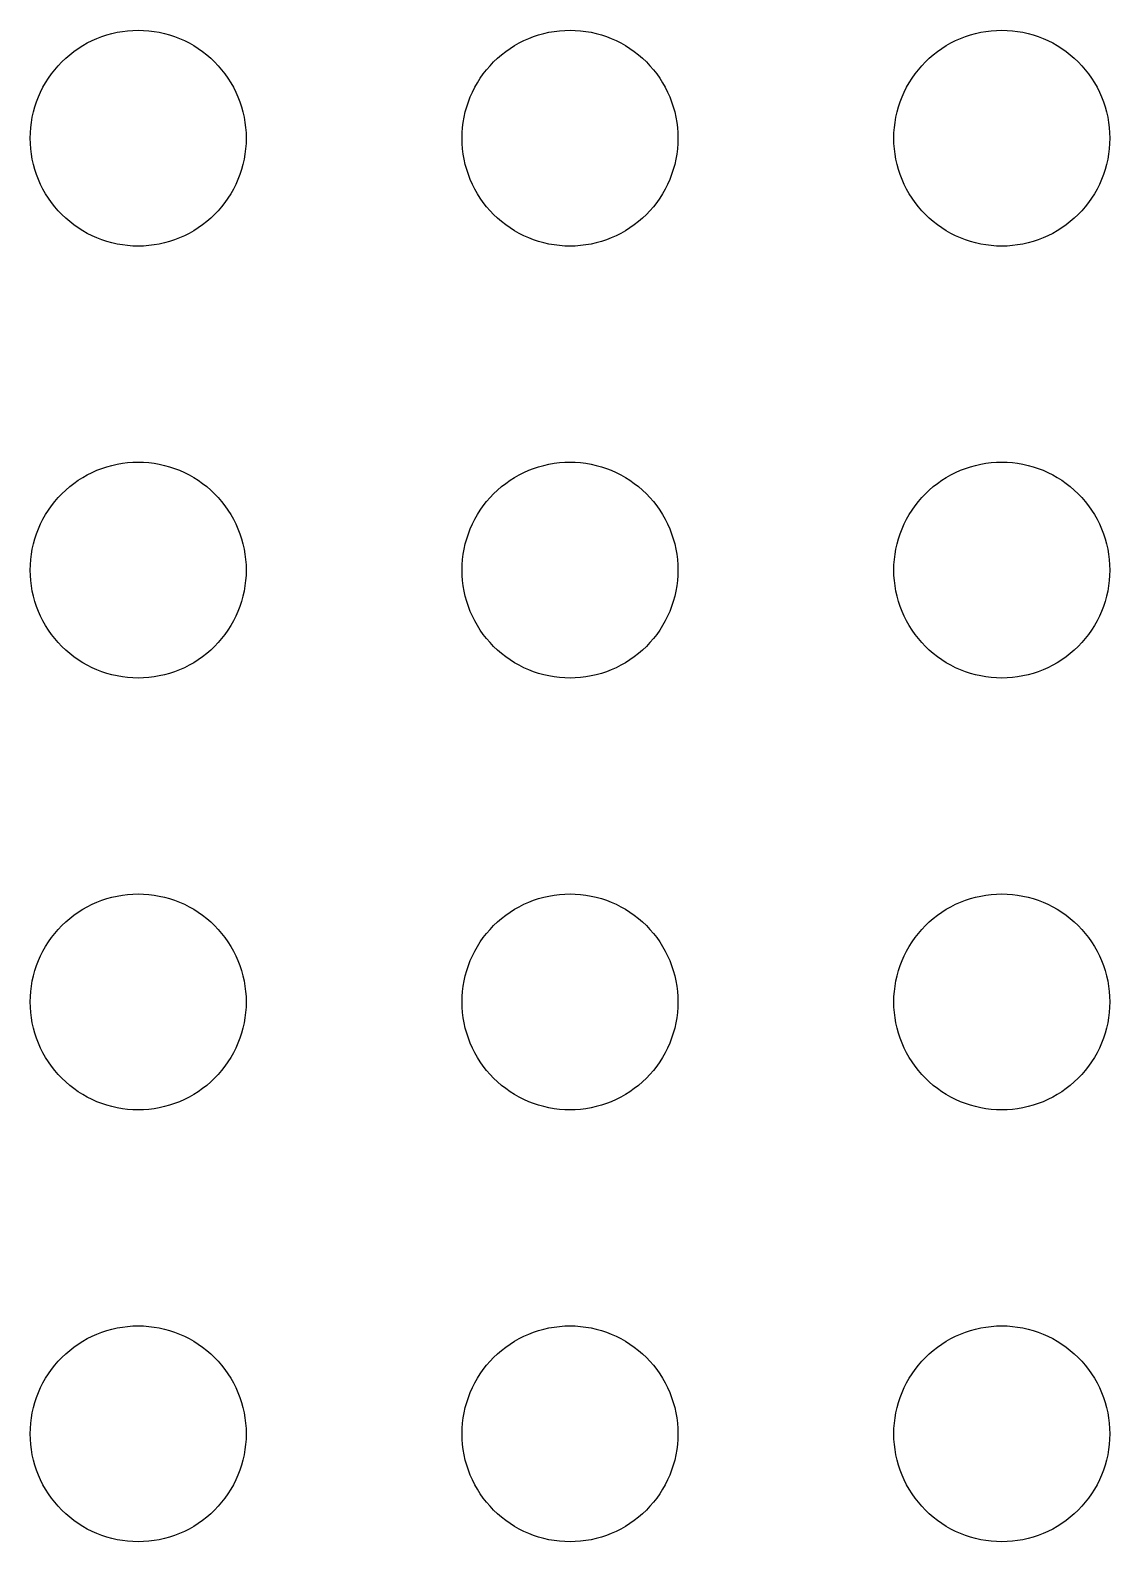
# Model space of a CAD drawing. Header units: millimetres. Extents: x 3 to 101, y 3 to 109.
# Drawn here: x 28 to 38, y 40 to 54 of the extents above; entities that cross this region are included whole.
import ezdxf

# ---------------------------------------------------------------- set-up
doc = ezdxf.new("R2010")
doc.units = ezdxf.units.MM
doc.layers.add('ENGRAVE', color=5, linetype='Continuous')

msp = doc.modelspace()

# ---------------------------------------------------------------- linework, layer by layer
at = {"layer": 'ENGRAVE'}
for points in [[(30, 53), (29.9988, 52.9509), (29.9952, 52.902), (29.9892, 52.8533), (29.9808, 52.8049), (29.97, 52.757), (29.9569, 52.7097), (29.9415, 52.6631), (29.9239, 52.6173), (29.904, 52.5724), (29.8819, 52.5286), (29.8577, 52.4859), (29.8315, 52.4444), (29.8032, 52.4043), (29.773, 52.3656), (29.741, 52.3284), (29.7071, 52.2929), (29.6716, 52.259), (29.6344, 52.227), (29.5957, 52.1968), (29.5556, 52.1685), (29.5141, 52.1423), (29.4714, 52.1181), (29.4276, 52.096), (29.3827, 52.0761), (29.3369, 52.0585), (29.2903, 52.0431), (29.243, 52.03), (29.1951, 52.0192), (29.1467, 52.0108), (29.098, 52.0048), (29.0491, 52.0012), (29, 52), (28.9509, 52.0012), (28.902, 52.0048), (28.8533, 52.0108), (28.8049, 52.0192), (28.757, 52.03), (28.7097, 52.0431), (28.6631, 52.0585), (28.6173, 52.0761), (28.5724, 52.096), (28.5286, 52.1181), (28.4859, 52.1423), (28.4444, 52.1685), (28.4043, 52.1968), (28.3656, 52.227), (28.3284, 52.259), (28.2929, 52.2929), (28.259, 52.3284), (28.227, 52.3656), (28.1968, 52.4043), (28.1685, 52.4444), (28.1423, 52.4859), (28.1181, 52.5286), (28.096, 52.5724), (28.0761, 52.6173), (28.0585, 52.6631), (28.0431, 52.7097), (28.03, 52.757), (28.0192, 52.8049), (28.0108, 52.8533), (28.0048, 52.902), (28.0012, 52.9509), (28, 53), (28.0012, 53.0491), (28.0048, 53.098), (28.0108, 53.1467), (28.0192, 53.1951), (28.03, 53.243), (28.0431, 53.2903), (28.0585, 53.3369), (28.0761, 53.3827), (28.096, 53.4276), (28.1181, 53.4714), (28.1423, 53.5141), (28.1685, 53.5556), (28.1968, 53.5957), (28.227, 53.6344), (28.259, 53.6716), (28.2929, 53.7071), (28.3284, 53.741), (28.3656, 53.773), (28.4043, 53.8032), (28.4444, 53.8315), (28.4859, 53.8577), (28.5286, 53.8819), (28.5724, 53.904), (28.6173, 53.9239), (28.6631, 53.9415), (28.7097, 53.9569), (28.757, 53.97), (28.8049, 53.9808), (28.8533, 53.9892), (28.902, 53.9952), (28.9509, 53.9988), (29, 54), (29.0491, 53.9988), (29.098, 53.9952), (29.1467, 53.9892), (29.1951, 53.9808), (29.243, 53.97), (29.2903, 53.9569), (29.3369, 53.9415), (29.3827, 53.9239), (29.4276, 53.904), (29.4714, 53.8819), (29.5141, 53.8577), (29.5556, 53.8315), (29.5957, 53.8032), (29.6344, 53.773), (29.6716, 53.741), (29.7071, 53.7071), (29.741, 53.6716), (29.773, 53.6344), (29.8032, 53.5957), (29.8315, 53.5556), (29.8577, 53.5141), (29.8819, 53.4714), (29.904, 53.4276), (29.9239, 53.3827), (29.9415, 53.3369), (29.9569, 53.2903), (29.97, 53.243), (29.9808, 53.1951), (29.9892, 53.1467), (29.9952, 53.098), (29.9988, 53.0491), (30, 53)], [(34, 53), (33.9988, 52.9509), (33.9952, 52.902), (33.9892, 52.8533), (33.9808, 52.8049), (33.97, 52.757), (33.9569, 52.7097), (33.9415, 52.6631), (33.9239, 52.6173), (33.904, 52.5724), (33.8819, 52.5286), (33.8577, 52.4859), (33.8315, 52.4444), (33.8032, 52.4043), (33.773, 52.3656), (33.741, 52.3284), (33.7071, 52.2929), (33.6716, 52.259), (33.6344, 52.227), (33.5957, 52.1968), (33.5556, 52.1685), (33.5141, 52.1423), (33.4714, 52.1181), (33.4276, 52.096), (33.3827, 52.0761), (33.3369, 52.0585), (33.2903, 52.0431), (33.243, 52.03), (33.1951, 52.0192), (33.1467, 52.0108), (33.098, 52.0048), (33.0491, 52.0012), (33, 52), (32.9509, 52.0012), (32.902, 52.0048), (32.8533, 52.0108), (32.8049, 52.0192), (32.757, 52.03), (32.7097, 52.0431), (32.6631, 52.0585), (32.6173, 52.0761), (32.5724, 52.096), (32.5286, 52.1181), (32.4859, 52.1423), (32.4444, 52.1685), (32.4043, 52.1968), (32.3656, 52.227), (32.3284, 52.259), (32.2929, 52.2929), (32.259, 52.3284), (32.227, 52.3656), (32.1968, 52.4043), (32.1685, 52.4444), (32.1423, 52.4859), (32.1181, 52.5286), (32.096, 52.5724), (32.0761, 52.6173), (32.0585, 52.6631), (32.0431, 52.7097), (32.03, 52.757), (32.0192, 52.8049), (32.0108, 52.8533), (32.0048, 52.902), (32.0012, 52.9509), (32, 53), (32.0012, 53.0491), (32.0048, 53.098), (32.0108, 53.1467), (32.0192, 53.1951), (32.03, 53.243), (32.0431, 53.2903), (32.0585, 53.3369), (32.0761, 53.3827), (32.096, 53.4276), (32.1181, 53.4714), (32.1423, 53.5141), (32.1685, 53.5556), (32.1968, 53.5957), (32.227, 53.6344), (32.259, 53.6716), (32.2929, 53.7071), (32.3284, 53.741), (32.3656, 53.773), (32.4043, 53.8032), (32.4444, 53.8315), (32.4859, 53.8577), (32.5286, 53.8819), (32.5724, 53.904), (32.6173, 53.9239), (32.6631, 53.9415), (32.7097, 53.9569), (32.757, 53.97), (32.8049, 53.9808), (32.8533, 53.9892), (32.902, 53.9952), (32.9509, 53.9988), (33, 54), (33.0491, 53.9988), (33.098, 53.9952), (33.1467, 53.9892), (33.1951, 53.9808), (33.243, 53.97), (33.2903, 53.9569), (33.3369, 53.9415), (33.3827, 53.9239), (33.4276, 53.904), (33.4714, 53.8819), (33.5141, 53.8577), (33.5556, 53.8315), (33.5957, 53.8032), (33.6344, 53.773), (33.6716, 53.741), (33.7071, 53.7071), (33.741, 53.6716), (33.773, 53.6344), (33.8032, 53.5957), (33.8315, 53.5556), (33.8577, 53.5141), (33.8819, 53.4714), (33.904, 53.4276), (33.9239, 53.3827), (33.9415, 53.3369), (33.9569, 53.2903), (33.97, 53.243), (33.9808, 53.1951), (33.9892, 53.1467), (33.9952, 53.098), (33.9988, 53.0491), (34, 53)], [(38, 53), (37.9988, 52.9509), (37.9952, 52.902), (37.9892, 52.8533), (37.9808, 52.8049), (37.97, 52.757), (37.9569, 52.7097), (37.9415, 52.6631), (37.9239, 52.6173), (37.904, 52.5724), (37.8819, 52.5286), (37.8577, 52.4859), (37.8315, 52.4444), (37.8032, 52.4043), (37.773, 52.3656), (37.741, 52.3284), (37.7071, 52.2929), (37.6716, 52.259), (37.6344, 52.227), (37.5957, 52.1968), (37.5556, 52.1685), (37.5141, 52.1423), (37.4714, 52.1181), (37.4276, 52.096), (37.3827, 52.0761), (37.3369, 52.0585), (37.2903, 52.0431), (37.243, 52.03), (37.1951, 52.0192), (37.1467, 52.0108), (37.098, 52.0048), (37.0491, 52.0012), (37, 52), (36.9509, 52.0012), (36.902, 52.0048), (36.8533, 52.0108), (36.8049, 52.0192), (36.757, 52.03), (36.7097, 52.0431), (36.6631, 52.0585), (36.6173, 52.0761), (36.5724, 52.096), (36.5286, 52.1181), (36.4859, 52.1423), (36.4444, 52.1685), (36.4043, 52.1968), (36.3656, 52.227), (36.3284, 52.259), (36.2929, 52.2929), (36.259, 52.3284), (36.227, 52.3656), (36.1968, 52.4043), (36.1685, 52.4444), (36.1423, 52.4859), (36.1181, 52.5286), (36.096, 52.5724), (36.0761, 52.6173), (36.0585, 52.6631), (36.0431, 52.7097), (36.03, 52.757), (36.0192, 52.8049), (36.0108, 52.8533), (36.0048, 52.902), (36.0012, 52.9509), (36, 53), (36.0012, 53.0491), (36.0048, 53.098), (36.0108, 53.1467), (36.0192, 53.1951), (36.03, 53.243), (36.0431, 53.2903), (36.0585, 53.3369), (36.0761, 53.3827), (36.096, 53.4276), (36.1181, 53.4714), (36.1423, 53.5141), (36.1685, 53.5556), (36.1968, 53.5957), (36.227, 53.6344), (36.259, 53.6716), (36.2929, 53.7071), (36.3284, 53.741), (36.3656, 53.773), (36.4043, 53.8032), (36.4444, 53.8315), (36.4859, 53.8577), (36.5286, 53.8819), (36.5724, 53.904), (36.6173, 53.9239), (36.6631, 53.9415), (36.7097, 53.9569), (36.757, 53.97), (36.8049, 53.9808), (36.8533, 53.9892), (36.902, 53.9952), (36.9509, 53.9988), (37, 54), (37.0491, 53.9988), (37.098, 53.9952), (37.1467, 53.9892), (37.1951, 53.9808), (37.243, 53.97), (37.2903, 53.9569), (37.3369, 53.9415), (37.3827, 53.9239), (37.4276, 53.904), (37.4714, 53.8819), (37.5141, 53.8577), (37.5556, 53.8315), (37.5957, 53.8032), (37.6344, 53.773), (37.6716, 53.741), (37.7071, 53.7071), (37.741, 53.6716), (37.773, 53.6344), (37.8032, 53.5957), (37.8315, 53.5556), (37.8577, 53.5141), (37.8819, 53.4714), (37.904, 53.4276), (37.9239, 53.3827), (37.9415, 53.3369), (37.9569, 53.2903), (37.97, 53.243), (37.9808, 53.1951), (37.9892, 53.1467), (37.9952, 53.098), (37.9988, 53.0491), (38, 53)], [(30, 49), (29.9988, 48.9509), (29.9952, 48.902), (29.9892, 48.8533), (29.9808, 48.8049), (29.97, 48.757), (29.9569, 48.7097), (29.9415, 48.6631), (29.9239, 48.6173), (29.904, 48.5724), (29.8819, 48.5286), (29.8577, 48.4859), (29.8315, 48.4444), (29.8032, 48.4043), (29.773, 48.3656), (29.741, 48.3284), (29.7071, 48.2929), (29.6716, 48.259), (29.6344, 48.227), (29.5957, 48.1968), (29.5556, 48.1685), (29.5141, 48.1423), (29.4714, 48.1181), (29.4276, 48.096), (29.3827, 48.0761), (29.3369, 48.0585), (29.2903, 48.0431), (29.243, 48.03), (29.1951, 48.0192), (29.1467, 48.0108), (29.098, 48.0048), (29.0491, 48.0012), (29, 48), (28.9509, 48.0012), (28.902, 48.0048), (28.8533, 48.0108), (28.8049, 48.0192), (28.757, 48.03), (28.7097, 48.0431), (28.6631, 48.0585), (28.6173, 48.0761), (28.5724, 48.096), (28.5286, 48.1181), (28.4859, 48.1423), (28.4444, 48.1685), (28.4043, 48.1968), (28.3656, 48.227), (28.3284, 48.259), (28.2929, 48.2929), (28.259, 48.3284), (28.227, 48.3656), (28.1968, 48.4043), (28.1685, 48.4444), (28.1423, 48.4859), (28.1181, 48.5286), (28.096, 48.5724), (28.0761, 48.6173), (28.0585, 48.6631), (28.0431, 48.7097), (28.03, 48.757), (28.0192, 48.8049), (28.0108, 48.8533), (28.0048, 48.902), (28.0012, 48.9509), (28, 49), (28.0012, 49.0491), (28.0048, 49.098), (28.0108, 49.1467), (28.0192, 49.1951), (28.03, 49.243), (28.0431, 49.2903), (28.0585, 49.3369), (28.0761, 49.3827), (28.096, 49.4276), (28.1181, 49.4714), (28.1423, 49.5141), (28.1685, 49.5556), (28.1968, 49.5957), (28.227, 49.6344), (28.259, 49.6716), (28.2929, 49.7071), (28.3284, 49.741), (28.3656, 49.773), (28.4043, 49.8032), (28.4444, 49.8315), (28.4859, 49.8577), (28.5286, 49.8819), (28.5724, 49.904), (28.6173, 49.9239), (28.6631, 49.9415), (28.7097, 49.9569), (28.757, 49.97), (28.8049, 49.9808), (28.8533, 49.9892), (28.902, 49.9952), (28.9509, 49.9988), (29, 50), (29.0491, 49.9988), (29.098, 49.9952), (29.1467, 49.9892), (29.1951, 49.9808), (29.243, 49.97), (29.2903, 49.9569), (29.3369, 49.9415), (29.3827, 49.9239), (29.4276, 49.904), (29.4714, 49.8819), (29.5141, 49.8577), (29.5556, 49.8315), (29.5957, 49.8032), (29.6344, 49.773), (29.6716, 49.741), (29.7071, 49.7071), (29.741, 49.6716), (29.773, 49.6344), (29.8032, 49.5957), (29.8315, 49.5556), (29.8577, 49.5141), (29.8819, 49.4714), (29.904, 49.4276), (29.9239, 49.3827), (29.9415, 49.3369), (29.9569, 49.2903), (29.97, 49.243), (29.9808, 49.1951), (29.9892, 49.1467), (29.9952, 49.098), (29.9988, 49.0491), (30, 49)], [(34, 49), (33.9988, 48.9509), (33.9952, 48.902), (33.9892, 48.8533), (33.9808, 48.8049), (33.97, 48.757), (33.9569, 48.7097), (33.9415, 48.6631), (33.9239, 48.6173), (33.904, 48.5724), (33.8819, 48.5286), (33.8577, 48.4859), (33.8315, 48.4444), (33.8032, 48.4043), (33.773, 48.3656), (33.741, 48.3284), (33.7071, 48.2929), (33.6716, 48.259), (33.6344, 48.227), (33.5957, 48.1968), (33.5556, 48.1685), (33.5141, 48.1423), (33.4714, 48.1181), (33.4276, 48.096), (33.3827, 48.0761), (33.3369, 48.0585), (33.2903, 48.0431), (33.243, 48.03), (33.1951, 48.0192), (33.1467, 48.0108), (33.098, 48.0048), (33.0491, 48.0012), (33, 48), (32.9509, 48.0012), (32.902, 48.0048), (32.8533, 48.0108), (32.8049, 48.0192), (32.757, 48.03), (32.7097, 48.0431), (32.6631, 48.0585), (32.6173, 48.0761), (32.5724, 48.096), (32.5286, 48.1181), (32.4859, 48.1423), (32.4444, 48.1685), (32.4043, 48.1968), (32.3656, 48.227), (32.3284, 48.259), (32.2929, 48.2929), (32.259, 48.3284), (32.227, 48.3656), (32.1968, 48.4043), (32.1685, 48.4444), (32.1423, 48.4859), (32.1181, 48.5286), (32.096, 48.5724), (32.0761, 48.6173), (32.0585, 48.6631), (32.0431, 48.7097), (32.03, 48.757), (32.0192, 48.8049), (32.0108, 48.8533), (32.0048, 48.902), (32.0012, 48.9509), (32, 49), (32.0012, 49.0491), (32.0048, 49.098), (32.0108, 49.1467), (32.0192, 49.1951), (32.03, 49.243), (32.0431, 49.2903), (32.0585, 49.3369), (32.0761, 49.3827), (32.096, 49.4276), (32.1181, 49.4714), (32.1423, 49.5141), (32.1685, 49.5556), (32.1968, 49.5957), (32.227, 49.6344), (32.259, 49.6716), (32.2929, 49.7071), (32.3284, 49.741), (32.3656, 49.773), (32.4043, 49.8032), (32.4444, 49.8315), (32.4859, 49.8577), (32.5286, 49.8819), (32.5724, 49.904), (32.6173, 49.9239), (32.6631, 49.9415), (32.7097, 49.9569), (32.757, 49.97), (32.8049, 49.9808), (32.8533, 49.9892), (32.902, 49.9952), (32.9509, 49.9988), (33, 50), (33.0491, 49.9988), (33.098, 49.9952), (33.1467, 49.9892), (33.1951, 49.9808), (33.243, 49.97), (33.2903, 49.9569), (33.3369, 49.9415), (33.3827, 49.9239), (33.4276, 49.904), (33.4714, 49.8819), (33.5141, 49.8577), (33.5556, 49.8315), (33.5957, 49.8032), (33.6344, 49.773), (33.6716, 49.741), (33.7071, 49.7071), (33.741, 49.6716), (33.773, 49.6344), (33.8032, 49.5957), (33.8315, 49.5556), (33.8577, 49.5141), (33.8819, 49.4714), (33.904, 49.4276), (33.9239, 49.3827), (33.9415, 49.3369), (33.9569, 49.2903), (33.97, 49.243), (33.9808, 49.1951), (33.9892, 49.1467), (33.9952, 49.098), (33.9988, 49.0491), (34, 49)], [(38, 49), (37.9988, 48.9509), (37.9952, 48.902), (37.9892, 48.8533), (37.9808, 48.8049), (37.97, 48.757), (37.9569, 48.7097), (37.9415, 48.6631), (37.9239, 48.6173), (37.904, 48.5724), (37.8819, 48.5286), (37.8577, 48.4859), (37.8315, 48.4444), (37.8032, 48.4043), (37.773, 48.3656), (37.741, 48.3284), (37.7071, 48.2929), (37.6716, 48.259), (37.6344, 48.227), (37.5957, 48.1968), (37.5556, 48.1685), (37.5141, 48.1423), (37.4714, 48.1181), (37.4276, 48.096), (37.3827, 48.0761), (37.3369, 48.0585), (37.2903, 48.0431), (37.243, 48.03), (37.1951, 48.0192), (37.1467, 48.0108), (37.098, 48.0048), (37.0491, 48.0012), (37, 48), (36.9509, 48.0012), (36.902, 48.0048), (36.8533, 48.0108), (36.8049, 48.0192), (36.757, 48.03), (36.7097, 48.0431), (36.6631, 48.0585), (36.6173, 48.0761), (36.5724, 48.096), (36.5286, 48.1181), (36.4859, 48.1423), (36.4444, 48.1685), (36.4043, 48.1968), (36.3656, 48.227), (36.3284, 48.259), (36.2929, 48.2929), (36.259, 48.3284), (36.227, 48.3656), (36.1968, 48.4043), (36.1685, 48.4444), (36.1423, 48.4859), (36.1181, 48.5286), (36.096, 48.5724), (36.0761, 48.6173), (36.0585, 48.6631), (36.0431, 48.7097), (36.03, 48.757), (36.0192, 48.8049), (36.0108, 48.8533), (36.0048, 48.902), (36.0012, 48.9509), (36, 49), (36.0012, 49.0491), (36.0048, 49.098), (36.0108, 49.1467), (36.0192, 49.1951), (36.03, 49.243), (36.0431, 49.2903), (36.0585, 49.3369), (36.0761, 49.3827), (36.096, 49.4276), (36.1181, 49.4714), (36.1423, 49.5141), (36.1685, 49.5556), (36.1968, 49.5957), (36.227, 49.6344), (36.259, 49.6716), (36.2929, 49.7071), (36.3284, 49.741), (36.3656, 49.773), (36.4043, 49.8032), (36.4444, 49.8315), (36.4859, 49.8577), (36.5286, 49.8819), (36.5724, 49.904), (36.6173, 49.9239), (36.6631, 49.9415), (36.7097, 49.9569), (36.757, 49.97), (36.8049, 49.9808), (36.8533, 49.9892), (36.902, 49.9952), (36.9509, 49.9988), (37, 50), (37.0491, 49.9988), (37.098, 49.9952), (37.1467, 49.9892), (37.1951, 49.9808), (37.243, 49.97), (37.2903, 49.9569), (37.3369, 49.9415), (37.3827, 49.9239), (37.4276, 49.904), (37.4714, 49.8819), (37.5141, 49.8577), (37.5556, 49.8315), (37.5957, 49.8032), (37.6344, 49.773), (37.6716, 49.741), (37.7071, 49.7071), (37.741, 49.6716), (37.773, 49.6344), (37.8032, 49.5957), (37.8315, 49.5556), (37.8577, 49.5141), (37.8819, 49.4714), (37.904, 49.4276), (37.9239, 49.3827), (37.9415, 49.3369), (37.9569, 49.2903), (37.97, 49.243), (37.9808, 49.1951), (37.9892, 49.1467), (37.9952, 49.098), (37.9988, 49.0491), (38, 49)], [(30, 45), (29.9988, 44.9509), (29.9952, 44.902), (29.9892, 44.8533), (29.9808, 44.8049), (29.97, 44.757), (29.9569, 44.7097), (29.9415, 44.6631), (29.9239, 44.6173), (29.904, 44.5724), (29.8819, 44.5286), (29.8577, 44.4859), (29.8315, 44.4444), (29.8032, 44.4043), (29.773, 44.3656), (29.741, 44.3284), (29.7071, 44.2929), (29.6716, 44.259), (29.6344, 44.227), (29.5957, 44.1968), (29.5556, 44.1685), (29.5141, 44.1423), (29.4714, 44.1181), (29.4276, 44.096), (29.3827, 44.0761), (29.3369, 44.0585), (29.2903, 44.0431), (29.243, 44.03), (29.1951, 44.0192), (29.1467, 44.0108), (29.098, 44.0048), (29.0491, 44.0012), (29, 44), (28.9509, 44.0012), (28.902, 44.0048), (28.8533, 44.0108), (28.8049, 44.0192), (28.757, 44.03), (28.7097, 44.0431), (28.6631, 44.0585), (28.6173, 44.0761), (28.5724, 44.096), (28.5286, 44.1181), (28.4859, 44.1423), (28.4444, 44.1685), (28.4043, 44.1968), (28.3656, 44.227), (28.3284, 44.259), (28.2929, 44.2929), (28.259, 44.3284), (28.227, 44.3656), (28.1968, 44.4043), (28.1685, 44.4444), (28.1423, 44.4859), (28.1181, 44.5286), (28.096, 44.5724), (28.0761, 44.6173), (28.0585, 44.6631), (28.0431, 44.7097), (28.03, 44.757), (28.0192, 44.8049), (28.0108, 44.8533), (28.0048, 44.902), (28.0012, 44.9509), (28, 45), (28.0012, 45.0491), (28.0048, 45.098), (28.0108, 45.1467), (28.0192, 45.1951), (28.03, 45.243), (28.0431, 45.2903), (28.0585, 45.3369), (28.0761, 45.3827), (28.096, 45.4276), (28.1181, 45.4714), (28.1423, 45.5141), (28.1685, 45.5556), (28.1968, 45.5957), (28.227, 45.6344), (28.259, 45.6716), (28.2929, 45.7071), (28.3284, 45.741), (28.3656, 45.773), (28.4043, 45.8032), (28.4444, 45.8315), (28.4859, 45.8577), (28.5286, 45.8819), (28.5724, 45.904), (28.6173, 45.9239), (28.6631, 45.9415), (28.7097, 45.9569), (28.757, 45.97), (28.8049, 45.9808), (28.8533, 45.9892), (28.902, 45.9952), (28.9509, 45.9988), (29, 46), (29.0491, 45.9988), (29.098, 45.9952), (29.1467, 45.9892), (29.1951, 45.9808), (29.243, 45.97), (29.2903, 45.9569), (29.3369, 45.9415), (29.3827, 45.9239), (29.4276, 45.904), (29.4714, 45.8819), (29.5141, 45.8577), (29.5556, 45.8315), (29.5957, 45.8032), (29.6344, 45.773), (29.6716, 45.741), (29.7071, 45.7071), (29.741, 45.6716), (29.773, 45.6344), (29.8032, 45.5957), (29.8315, 45.5556), (29.8577, 45.5141), (29.8819, 45.4714), (29.904, 45.4276), (29.9239, 45.3827), (29.9415, 45.3369), (29.9569, 45.2903), (29.97, 45.243), (29.9808, 45.1951), (29.9892, 45.1467), (29.9952, 45.098), (29.9988, 45.0491), (30, 45)], [(34, 45), (33.9988, 44.9509), (33.9952, 44.902), (33.9892, 44.8533), (33.9808, 44.8049), (33.97, 44.757), (33.9569, 44.7097), (33.9415, 44.6631), (33.9239, 44.6173), (33.904, 44.5724), (33.8819, 44.5286), (33.8577, 44.4859), (33.8315, 44.4444), (33.8032, 44.4043), (33.773, 44.3656), (33.741, 44.3284), (33.7071, 44.2929), (33.6716, 44.259), (33.6344, 44.227), (33.5957, 44.1968), (33.5556, 44.1685), (33.5141, 44.1423), (33.4714, 44.1181), (33.4276, 44.096), (33.3827, 44.0761), (33.3369, 44.0585), (33.2903, 44.0431), (33.243, 44.03), (33.1951, 44.0192), (33.1467, 44.0108), (33.098, 44.0048), (33.0491, 44.0012), (33, 44), (32.9509, 44.0012), (32.902, 44.0048), (32.8533, 44.0108), (32.8049, 44.0192), (32.757, 44.03), (32.7097, 44.0431), (32.6631, 44.0585), (32.6173, 44.0761), (32.5724, 44.096), (32.5286, 44.1181), (32.4859, 44.1423), (32.4444, 44.1685), (32.4043, 44.1968), (32.3656, 44.227), (32.3284, 44.259), (32.2929, 44.2929), (32.259, 44.3284), (32.227, 44.3656), (32.1968, 44.4043), (32.1685, 44.4444), (32.1423, 44.4859), (32.1181, 44.5286), (32.096, 44.5724), (32.0761, 44.6173), (32.0585, 44.6631), (32.0431, 44.7097), (32.03, 44.757), (32.0192, 44.8049), (32.0108, 44.8533), (32.0048, 44.902), (32.0012, 44.9509), (32, 45), (32.0012, 45.0491), (32.0048, 45.098), (32.0108, 45.1467), (32.0192, 45.1951), (32.03, 45.243), (32.0431, 45.2903), (32.0585, 45.3369), (32.0761, 45.3827), (32.096, 45.4276), (32.1181, 45.4714), (32.1423, 45.5141), (32.1685, 45.5556), (32.1968, 45.5957), (32.227, 45.6344), (32.259, 45.6716), (32.2929, 45.7071), (32.3284, 45.741), (32.3656, 45.773), (32.4043, 45.8032), (32.4444, 45.8315), (32.4859, 45.8577), (32.5286, 45.8819), (32.5724, 45.904), (32.6173, 45.9239), (32.6631, 45.9415), (32.7097, 45.9569), (32.757, 45.97), (32.8049, 45.9808), (32.8533, 45.9892), (32.902, 45.9952), (32.9509, 45.9988), (33, 46), (33.0491, 45.9988), (33.098, 45.9952), (33.1467, 45.9892), (33.1951, 45.9808), (33.243, 45.97), (33.2903, 45.9569), (33.3369, 45.9415), (33.3827, 45.9239), (33.4276, 45.904), (33.4714, 45.8819), (33.5141, 45.8577), (33.5556, 45.8315), (33.5957, 45.8032), (33.6344, 45.773), (33.6716, 45.741), (33.7071, 45.7071), (33.741, 45.6716), (33.773, 45.6344), (33.8032, 45.5957), (33.8315, 45.5556), (33.8577, 45.5141), (33.8819, 45.4714), (33.904, 45.4276), (33.9239, 45.3827), (33.9415, 45.3369), (33.9569, 45.2903), (33.97, 45.243), (33.9808, 45.1951), (33.9892, 45.1467), (33.9952, 45.098), (33.9988, 45.0491), (34, 45)], [(38, 45), (37.9988, 44.9509), (37.9952, 44.902), (37.9892, 44.8533), (37.9808, 44.8049), (37.97, 44.757), (37.9569, 44.7097), (37.9415, 44.6631), (37.9239, 44.6173), (37.904, 44.5724), (37.8819, 44.5286), (37.8577, 44.4859), (37.8315, 44.4444), (37.8032, 44.4043), (37.773, 44.3656), (37.741, 44.3284), (37.7071, 44.2929), (37.6716, 44.259), (37.6344, 44.227), (37.5957, 44.1968), (37.5556, 44.1685), (37.5141, 44.1423), (37.4714, 44.1181), (37.4276, 44.096), (37.3827, 44.0761), (37.3369, 44.0585), (37.2903, 44.0431), (37.243, 44.03), (37.1951, 44.0192), (37.1467, 44.0108), (37.098, 44.0048), (37.0491, 44.0012), (37, 44), (36.9509, 44.0012), (36.902, 44.0048), (36.8533, 44.0108), (36.8049, 44.0192), (36.757, 44.03), (36.7097, 44.0431), (36.6631, 44.0585), (36.6173, 44.0761), (36.5724, 44.096), (36.5286, 44.1181), (36.4859, 44.1423), (36.4444, 44.1685), (36.4043, 44.1968), (36.3656, 44.227), (36.3284, 44.259), (36.2929, 44.2929), (36.259, 44.3284), (36.227, 44.3656), (36.1968, 44.4043), (36.1685, 44.4444), (36.1423, 44.4859), (36.1181, 44.5286), (36.096, 44.5724), (36.0761, 44.6173), (36.0585, 44.6631), (36.0431, 44.7097), (36.03, 44.757), (36.0192, 44.8049), (36.0108, 44.8533), (36.0048, 44.902), (36.0012, 44.9509), (36, 45), (36.0012, 45.0491), (36.0048, 45.098), (36.0108, 45.1467), (36.0192, 45.1951), (36.03, 45.243), (36.0431, 45.2903), (36.0585, 45.3369), (36.0761, 45.3827), (36.096, 45.4276), (36.1181, 45.4714), (36.1423, 45.5141), (36.1685, 45.5556), (36.1968, 45.5957), (36.227, 45.6344), (36.259, 45.6716), (36.2929, 45.7071), (36.3284, 45.741), (36.3656, 45.773), (36.4043, 45.8032), (36.4444, 45.8315), (36.4859, 45.8577), (36.5286, 45.8819), (36.5724, 45.904), (36.6173, 45.9239), (36.6631, 45.9415), (36.7097, 45.9569), (36.757, 45.97), (36.8049, 45.9808), (36.8533, 45.9892), (36.902, 45.9952), (36.9509, 45.9988), (37, 46), (37.0491, 45.9988), (37.098, 45.9952), (37.1467, 45.9892), (37.1951, 45.9808), (37.243, 45.97), (37.2903, 45.9569), (37.3369, 45.9415), (37.3827, 45.9239), (37.4276, 45.904), (37.4714, 45.8819), (37.5141, 45.8577), (37.5556, 45.8315), (37.5957, 45.8032), (37.6344, 45.773), (37.6716, 45.741), (37.7071, 45.7071), (37.741, 45.6716), (37.773, 45.6344), (37.8032, 45.5957), (37.8315, 45.5556), (37.8577, 45.5141), (37.8819, 45.4714), (37.904, 45.4276), (37.9239, 45.3827), (37.9415, 45.3369), (37.9569, 45.2903), (37.97, 45.243), (37.9808, 45.1951), (37.9892, 45.1467), (37.9952, 45.098), (37.9988, 45.0491), (38, 45)], [(30, 41), (29.9988, 40.9509), (29.9952, 40.902), (29.9892, 40.8533), (29.9808, 40.8049), (29.97, 40.757), (29.9569, 40.7097), (29.9415, 40.6631), (29.9239, 40.6173), (29.904, 40.5724), (29.8819, 40.5286), (29.8577, 40.4859), (29.8315, 40.4444), (29.8032, 40.4043), (29.773, 40.3656), (29.741, 40.3284), (29.7071, 40.2929), (29.6716, 40.259), (29.6344, 40.227), (29.5957, 40.1968), (29.5556, 40.1685), (29.5141, 40.1423), (29.4714, 40.1181), (29.4276, 40.096), (29.3827, 40.0761), (29.3369, 40.0585), (29.2903, 40.0431), (29.243, 40.03), (29.1951, 40.0192), (29.1467, 40.0108), (29.098, 40.0048), (29.0491, 40.0012), (29, 40), (28.9509, 40.0012), (28.902, 40.0048), (28.8533, 40.0108), (28.8049, 40.0192), (28.757, 40.03), (28.7097, 40.0431), (28.6631, 40.0585), (28.6173, 40.0761), (28.5724, 40.096), (28.5286, 40.1181), (28.4859, 40.1423), (28.4444, 40.1685), (28.4043, 40.1968), (28.3656, 40.227), (28.3284, 40.259), (28.2929, 40.2929), (28.259, 40.3284), (28.227, 40.3656), (28.1968, 40.4043), (28.1685, 40.4444), (28.1423, 40.4859), (28.1181, 40.5286), (28.096, 40.5724), (28.0761, 40.6173), (28.0585, 40.6631), (28.0431, 40.7097), (28.03, 40.757), (28.0192, 40.8049), (28.0108, 40.8533), (28.0048, 40.902), (28.0012, 40.9509), (28, 41), (28.0012, 41.0491), (28.0048, 41.098), (28.0108, 41.1467), (28.0192, 41.1951), (28.03, 41.243), (28.0431, 41.2903), (28.0585, 41.3369), (28.0761, 41.3827), (28.096, 41.4276), (28.1181, 41.4714), (28.1423, 41.5141), (28.1685, 41.5556), (28.1968, 41.5957), (28.227, 41.6344), (28.259, 41.6716), (28.2929, 41.7071), (28.3284, 41.741), (28.3656, 41.773), (28.4043, 41.8032), (28.4444, 41.8315), (28.4859, 41.8577), (28.5286, 41.8819), (28.5724, 41.904), (28.6173, 41.9239), (28.6631, 41.9415), (28.7097, 41.9569), (28.757, 41.97), (28.8049, 41.9808), (28.8533, 41.9892), (28.902, 41.9952), (28.9509, 41.9988), (29, 42), (29.0491, 41.9988), (29.098, 41.9952), (29.1467, 41.9892), (29.1951, 41.9808), (29.243, 41.97), (29.2903, 41.9569), (29.3369, 41.9415), (29.3827, 41.9239), (29.4276, 41.904), (29.4714, 41.8819), (29.5141, 41.8577), (29.5556, 41.8315), (29.5957, 41.8032), (29.6344, 41.773), (29.6716, 41.741), (29.7071, 41.7071), (29.741, 41.6716), (29.773, 41.6344), (29.8032, 41.5957), (29.8315, 41.5556), (29.8577, 41.5141), (29.8819, 41.4714), (29.904, 41.4276), (29.9239, 41.3827), (29.9415, 41.3369), (29.9569, 41.2903), (29.97, 41.243), (29.9808, 41.1951), (29.9892, 41.1467), (29.9952, 41.098), (29.9988, 41.0491), (30, 41)], [(34, 41), (33.9988, 40.9509), (33.9952, 40.902), (33.9892, 40.8533), (33.9808, 40.8049), (33.97, 40.757), (33.9569, 40.7097), (33.9415, 40.6631), (33.9239, 40.6173), (33.904, 40.5724), (33.8819, 40.5286), (33.8577, 40.4859), (33.8315, 40.4444), (33.8032, 40.4043), (33.773, 40.3656), (33.741, 40.3284), (33.7071, 40.2929), (33.6716, 40.259), (33.6344, 40.227), (33.5957, 40.1968), (33.5556, 40.1685), (33.5141, 40.1423), (33.4714, 40.1181), (33.4276, 40.096), (33.3827, 40.0761), (33.3369, 40.0585), (33.2903, 40.0431), (33.243, 40.03), (33.1951, 40.0192), (33.1467, 40.0108), (33.098, 40.0048), (33.0491, 40.0012), (33, 40), (32.9509, 40.0012), (32.902, 40.0048), (32.8533, 40.0108), (32.8049, 40.0192), (32.757, 40.03), (32.7097, 40.0431), (32.6631, 40.0585), (32.6173, 40.0761), (32.5724, 40.096), (32.5286, 40.1181), (32.4859, 40.1423), (32.4444, 40.1685), (32.4043, 40.1968), (32.3656, 40.227), (32.3284, 40.259), (32.2929, 40.2929), (32.259, 40.3284), (32.227, 40.3656), (32.1968, 40.4043), (32.1685, 40.4444), (32.1423, 40.4859), (32.1181, 40.5286), (32.096, 40.5724), (32.0761, 40.6173), (32.0585, 40.6631), (32.0431, 40.7097), (32.03, 40.757), (32.0192, 40.8049), (32.0108, 40.8533), (32.0048, 40.902), (32.0012, 40.9509), (32, 41), (32.0012, 41.0491), (32.0048, 41.098), (32.0108, 41.1467), (32.0192, 41.1951), (32.03, 41.243), (32.0431, 41.2903), (32.0585, 41.3369), (32.0761, 41.3827), (32.096, 41.4276), (32.1181, 41.4714), (32.1423, 41.5141), (32.1685, 41.5556), (32.1968, 41.5957), (32.227, 41.6344), (32.259, 41.6716), (32.2929, 41.7071), (32.3284, 41.741), (32.3656, 41.773), (32.4043, 41.8032), (32.4444, 41.8315), (32.4859, 41.8577), (32.5286, 41.8819), (32.5724, 41.904), (32.6173, 41.9239), (32.6631, 41.9415), (32.7097, 41.9569), (32.757, 41.97), (32.8049, 41.9808), (32.8533, 41.9892), (32.902, 41.9952), (32.9509, 41.9988), (33, 42), (33.0491, 41.9988), (33.098, 41.9952), (33.1467, 41.9892), (33.1951, 41.9808), (33.243, 41.97), (33.2903, 41.9569), (33.3369, 41.9415), (33.3827, 41.9239), (33.4276, 41.904), (33.4714, 41.8819), (33.5141, 41.8577), (33.5556, 41.8315), (33.5957, 41.8032), (33.6344, 41.773), (33.6716, 41.741), (33.7071, 41.7071), (33.741, 41.6716), (33.773, 41.6344), (33.8032, 41.5957), (33.8315, 41.5556), (33.8577, 41.5141), (33.8819, 41.4714), (33.904, 41.4276), (33.9239, 41.3827), (33.9415, 41.3369), (33.9569, 41.2903), (33.97, 41.243), (33.9808, 41.1951), (33.9892, 41.1467), (33.9952, 41.098), (33.9988, 41.0491), (34, 41)], [(38, 41), (37.9988, 40.9509), (37.9952, 40.902), (37.9892, 40.8533), (37.9808, 40.8049), (37.97, 40.757), (37.9569, 40.7097), (37.9415, 40.6631), (37.9239, 40.6173), (37.904, 40.5724), (37.8819, 40.5286), (37.8577, 40.4859), (37.8315, 40.4444), (37.8032, 40.4043), (37.773, 40.3656), (37.741, 40.3284), (37.7071, 40.2929), (37.6716, 40.259), (37.6344, 40.227), (37.5957, 40.1968), (37.5556, 40.1685), (37.5141, 40.1423), (37.4714, 40.1181), (37.4276, 40.096), (37.3827, 40.0761), (37.3369, 40.0585), (37.2903, 40.0431), (37.243, 40.03), (37.1951, 40.0192), (37.1467, 40.0108), (37.098, 40.0048), (37.0491, 40.0012), (37, 40), (36.9509, 40.0012), (36.902, 40.0048), (36.8533, 40.0108), (36.8049, 40.0192), (36.757, 40.03), (36.7097, 40.0431), (36.6631, 40.0585), (36.6173, 40.0761), (36.5724, 40.096), (36.5286, 40.1181), (36.4859, 40.1423), (36.4444, 40.1685), (36.4043, 40.1968), (36.3656, 40.227), (36.3284, 40.259), (36.2929, 40.2929), (36.259, 40.3284), (36.227, 40.3656), (36.1968, 40.4043), (36.1685, 40.4444), (36.1423, 40.4859), (36.1181, 40.5286), (36.096, 40.5724), (36.0761, 40.6173), (36.0585, 40.6631), (36.0431, 40.7097), (36.03, 40.757), (36.0192, 40.8049), (36.0108, 40.8533), (36.0048, 40.902), (36.0012, 40.9509), (36, 41), (36.0012, 41.0491), (36.0048, 41.098), (36.0108, 41.1467), (36.0192, 41.1951), (36.03, 41.243), (36.0431, 41.2903), (36.0585, 41.3369), (36.0761, 41.3827), (36.096, 41.4276), (36.1181, 41.4714), (36.1423, 41.5141), (36.1685, 41.5556), (36.1968, 41.5957), (36.227, 41.6344), (36.259, 41.6716), (36.2929, 41.7071), (36.3284, 41.741), (36.3656, 41.773), (36.4043, 41.8032), (36.4444, 41.8315), (36.4859, 41.8577), (36.5286, 41.8819), (36.5724, 41.904), (36.6173, 41.9239), (36.6631, 41.9415), (36.7097, 41.9569), (36.757, 41.97), (36.8049, 41.9808), (36.8533, 41.9892), (36.902, 41.9952), (36.9509, 41.9988), (37, 42), (37.0491, 41.9988), (37.098, 41.9952), (37.1467, 41.9892), (37.1951, 41.9808), (37.243, 41.97), (37.2903, 41.9569), (37.3369, 41.9415), (37.3827, 41.9239), (37.4276, 41.904), (37.4714, 41.8819), (37.5141, 41.8577), (37.5556, 41.8315), (37.5957, 41.8032), (37.6344, 41.773), (37.6716, 41.741), (37.7071, 41.7071), (37.741, 41.6716), (37.773, 41.6344), (37.8032, 41.5957), (37.8315, 41.5556), (37.8577, 41.5141), (37.8819, 41.4714), (37.904, 41.4276), (37.9239, 41.3827), (37.9415, 41.3369), (37.9569, 41.2903), (37.97, 41.243), (37.9808, 41.1951), (37.9892, 41.1467), (37.9952, 41.098), (37.9988, 41.0491), (38, 41)]]:
    msp.add_lwpolyline(points, close=True, dxfattribs=at)

doc.saveas('drawing.dxf')
